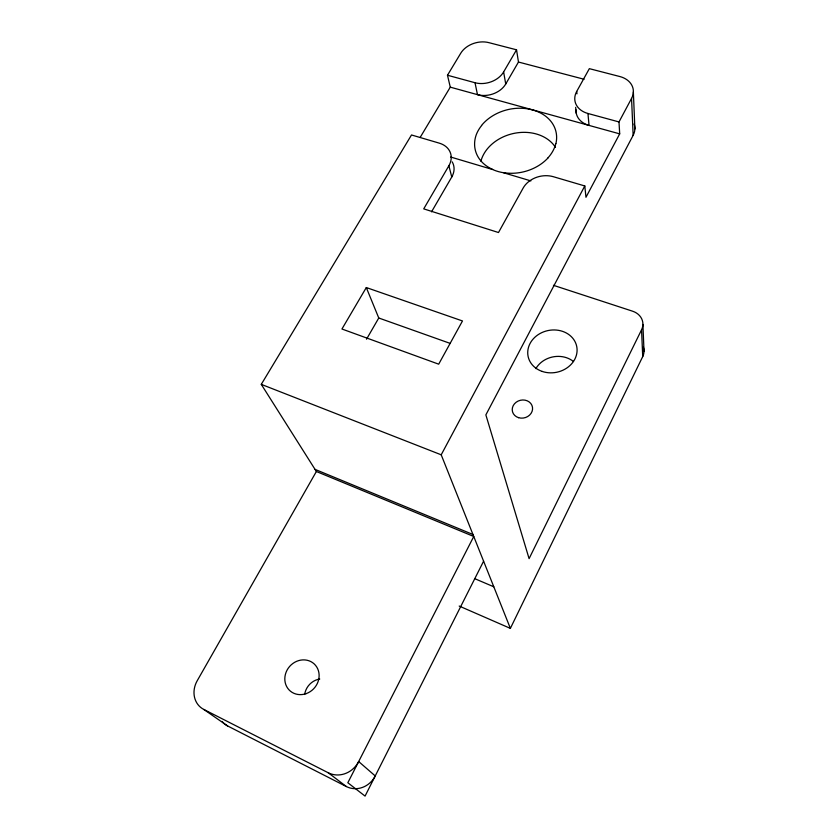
<?xml version="1.0" encoding="UTF-8"?>
<svg xmlns="http://www.w3.org/2000/svg" width="838" height="838" viewBox="0 0 838 838"><rect width="100%" height="100%" fill="white"/><g stroke="black" fill="none" stroke-linecap="round" stroke-linejoin="round"><path stroke-width="1.26" d="M459.193 606.052L510.373 628.385L642.725 356.59A16.331 13.984 -6.4 0 0 643.375 347.194M553.457 285.318L632.596 311.202A16.97 14.372 -6.9 0 1 641.562 329.784L529.092 558.642L485.862 414.883L633.151 135.327A21.662 16.823 -9.7 0 0 634.062 123.94M483.599 561.198L365.064 796.1L347.833 782.744L473.753 536.477L316.376 471.501L261.278 384.359L411.51 134.97L439.29 143.151A22.197 17.336 -17.6 0 1 448.875 165.767L451.766 176.996L431.539 211.836M576.963 93.846L576.712 91.436L589.344 68.653L619.795 76.53A22.563 17.21 -10.1 0 1 631.559 98.423L618.999 121.939L619.691 133.86L585.961 197.286L584.798 185.963L553.405 176.724A23.118 18.499 -12.5 0 0 523.142 188.079L498.495 232.524L423.724 208.872L448.875 165.767M510.373 628.385L441.207 454.804L584.798 185.963M316.376 471.501L197.202 680.76A22.699 19.923 -51 0 0 203.854 709.472L227.643 725.97L346.387 786.568A22.322 20.73 -60.4 0 0 375.235 775.946L358.674 761.543A23.537 21.725 -57.9 0 1 328.224 772.762L203.854 709.472M366.531 339.191L378.766 318L366.3 287.549L341.946 329.009L438.693 364.174L462.482 320.954L366.3 287.549M447.482 75.242L475.01 82.732L477.482 94.652A21.306 16.1 -14.9 0 0 505.733 83.999L518.471 62.043L516.543 49.809L488.868 42.644A21.474 16.048 -15.1 0 0 460.722 53.265L447.482 75.242L450.278 87.152L420.163 137.422M475.01 82.732A21.579 16.205 -15 0 0 503.617 71.953L516.543 49.809M518.471 62.043L584.086 79.254M576.712 91.436A22.511 17.21 -10.6 0 0 587.951 113.486L618.999 121.939M450.278 87.152L619.691 133.86M450.676 157.031L492.587 169.506A42.089 32.787 -13.8 0 0 503.313 172.691L530.873 180.893M378.766 318L450.31 343.444M261.278 384.359L441.207 454.804M315.025 469.374L472.967 534.497M474.57 578.597L493.802 586.789M328.224 772.762L346.387 786.568M503.617 71.953L505.733 83.999M575.654 107.369L576.272 113.329M587.951 113.486L589.041 125.407A22.217 17.085 -10.5 0 1 576.031 109.883M631.559 98.423L633.151 135.327M641.562 329.784L642.725 356.59M633.36 91.918L634.89 128.989M642.914 324.442L644.013 351.405M304.665 694.493A17.169 15.713 -50.6 0 1 319.749 679.021M227.643 725.97A21.547 19.106 -52.4 0 1 222.07 721.424M535.859 368.615A23.873 20.72 -11.2 0 1 573.496 361.513M480.907 161.2A40.172 31.666 -13.6 0 1 515.014 133.179A40.172 31.666 -13.6 0 1 555.489 147.373M452.185 161.849A21.903 17.21 -17.5 0 1 451.766 176.996M492.65 169.423A41.261 32.148 -13.8 0 1 476.424 134.31A40.434 31.509 -13.9 0 1 481.63 125.532M547.979 157.973A41.334 32.211 -13.8 0 1 503.334 172.618M481.515 125.48A41.366 32.242 -13.8 0 1 532.539 109.956M532.612 109.956A41.439 32.305 -13.8 0 1 555.908 143.654M555.793 143.644A40.475 31.551 -13.8 0 1 547.905 157.942M306.258 693.592A18.09 16.414 -48.8 0 0 314.208 663.937A18.09 16.414 -48.8 0 0 285.433 674.244A18.09 16.414 -48.8 0 0 306.258 693.592M542.113 371.402A24.815 21.296 -11.6 0 0 576.984 348.116A24.815 21.296 -11.6 0 0 538.143 334.676A24.815 21.296 -11.6 0 0 542.113 371.402M518.596 417.68A10.245 9.008 -13.9 0 0 532.486 407.247A10.245 9.008 -13.9 0 0 516.124 402.261A10.245 9.008 -13.9 0 0 518.596 417.68"/></g></svg>
